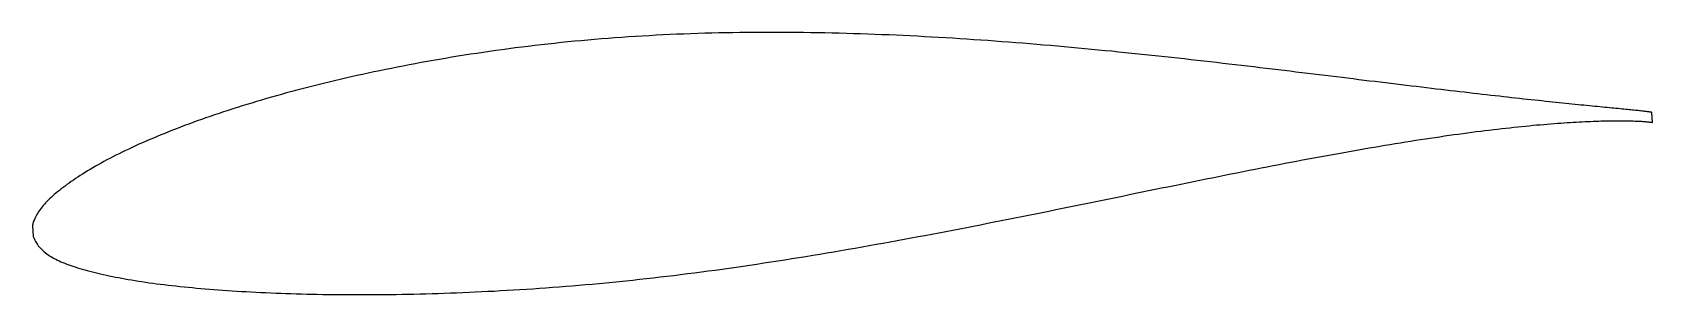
# Model space of a CAD drawing. Header units: metres. Extents: x -23.7 to 48.1, y -4.4 to 7.2.
import ezdxf

# ---------------------------------------------------------------- set-up
doc = ezdxf.new("R2010")
doc.units = ezdxf.units.M

msp = doc.modelspace()

# ---------------------------------------------------------------- linework, layer by layer
msp.add_lwpolyline([(48.049, 3.682), (48.048, 3.682), (48.044, 3.683), (48.037, 3.685), (48.027, 3.687), (48.015, 3.689), (47.999, 3.691), (47.981, 3.694), (47.961, 3.697), (47.937, 3.7), (47.911, 3.704), (47.882, 3.708), (47.85, 3.712), (47.815, 3.716), (47.778, 3.72), (47.738, 3.725), (47.695, 3.73), (47.649, 3.735), (47.601, 3.74), (47.55, 3.746), (47.497, 3.752), (47.44, 3.758), (47.381, 3.764), (47.319, 3.77), (47.255, 3.777), (47.187, 3.784), (47.117, 3.791), (47.045, 3.798), (46.969, 3.805), (46.891, 3.813), (46.811, 3.821), (46.727, 3.829), (46.641, 3.838), (46.552, 3.847), (46.461, 3.856), (46.367, 3.865), (46.27, 3.874), (46.171, 3.884), (46.069, 3.894), (45.965, 3.904), (45.858, 3.915), (45.748, 3.925), (45.636, 3.936), (45.521, 3.948), (45.403, 3.959), (45.283, 3.971), (45.161, 3.983), (45.036, 3.996), (44.908, 4.009), (44.778, 4.022), (44.645, 4.035), (44.51, 4.049), (44.372, 4.063), (44.232, 4.077), (44.089, 4.092), (43.944, 4.107), (43.796, 4.122), (43.646, 4.138), (43.494, 4.154), (43.339, 4.17), (43.181, 4.187), (43.022, 4.204), (42.859, 4.221), (42.695, 4.239), (42.528, 4.257), (42.359, 4.275), (42.187, 4.294), (42.013, 4.313), (41.837, 4.333), (41.658, 4.353), (41.477, 4.373), (41.294, 4.394), (41.109, 4.415), (40.921, 4.436), (40.731, 4.458), (40.539, 4.479), (40.345, 4.502), (40.148, 4.524), (39.95, 4.547), (39.749, 4.571), (39.546, 4.594), (39.341, 4.618), (39.134, 4.642), (38.924, 4.667), (38.713, 4.692), (38.5, 4.717), (38.284, 4.743), (38.067, 4.769), (37.847, 4.795), (37.626, 4.822), (37.402, 4.848), (37.177, 4.876), (36.949, 4.903), (36.72, 4.931), (36.489, 4.959), (36.255, 4.987), (36.02, 5.015), (35.784, 5.044), (35.545, 5.073), (35.304, 5.102), (35.062, 5.132), (34.818, 5.162), (34.572, 5.192), (34.324, 5.222), (34.075, 5.252), (33.824, 5.283), (33.571, 5.314), (33.317, 5.345), (33.061, 5.376), (32.803, 5.408), (32.544, 5.439), (32.283, 5.471), (32.02, 5.503), (31.756, 5.535), (31.491, 5.567), (31.224, 5.599), (30.955, 5.631), (30.685, 5.663), (30.414, 5.695), (30.141, 5.727), (29.867, 5.759), (29.591, 5.792), (29.314, 5.824), (29.036, 5.856), (28.757, 5.888), (28.476, 5.921), (28.194, 5.953), (27.91, 5.985), (27.626, 6.017), (27.34, 6.049), (27.053, 6.081), (26.765, 6.112), (26.476, 6.144), (26.185, 6.175), (25.894, 6.206), (25.601, 6.237), (25.308, 6.268), (25.013, 6.298), (24.718, 6.329), (24.421, 6.359), (24.124, 6.389), (23.826, 6.418), (23.526, 6.447), (23.226, 6.476), (22.925, 6.505), (22.624, 6.533), (22.321, 6.561), (22.018, 6.589), (21.714, 6.616), (21.409, 6.642), (21.103, 6.669), (20.797, 6.695), (20.49, 6.72), (20.183, 6.745), (19.875, 6.769), (19.566, 6.793), (19.257, 6.817), (18.947, 6.84), (18.637, 6.862), (18.326, 6.884), (18.015, 6.905), (17.703, 6.926), (17.391, 6.946), (17.078, 6.966), (16.766, 6.985), (16.452, 7.003), (16.139, 7.021), (15.825, 7.038), (15.511, 7.054), (15.197, 7.07), (14.882, 7.085), (14.568, 7.1), (14.253, 7.114), (13.938, 7.127), (13.623, 7.139), (13.308, 7.15), (12.993, 7.161), (12.677, 7.171), (12.362, 7.181), (12.047, 7.189), (11.731, 7.197), (11.416, 7.204), (11.101, 7.21), (10.786, 7.215), (10.471, 7.22), (10.157, 7.224), (9.842, 7.226), (9.528, 7.228), (9.214, 7.229), (8.9, 7.229), (8.586, 7.228), (8.273, 7.226), (7.96, 7.224), (7.648, 7.22), (7.335, 7.215), (7.024, 7.21), (6.712, 7.203), (6.402, 7.196), (6.091, 7.187), (5.781, 7.178), (5.472, 7.167), (5.163, 7.156), (4.855, 7.143), (4.547, 7.13), (4.24, 7.115), (3.934, 7.1), (3.628, 7.083), (3.323, 7.066), (3.019, 7.047), (2.715, 7.027), (2.413, 7.006), (2.111, 6.984), (1.809, 6.962), (1.509, 6.938), (1.209, 6.913), (0.911, 6.887), (0.613, 6.861), (0.316, 6.833), (0.02, 6.804), (-0.274, 6.774), (-0.568, 6.743), (-0.861, 6.711), (-1.153, 6.678), (-1.444, 6.644), (-1.734, 6.61), (-2.022, 6.574), (-2.31, 6.537), (-2.596, 6.499), (-2.881, 6.461), (-3.165, 6.421), (-3.448, 6.381), (-3.73, 6.34), (-4.01, 6.299), (-4.289, 6.256), (-4.567, 6.212), (-4.843, 6.168), (-5.119, 6.123), (-5.392, 6.077), (-5.665, 6.03), (-5.936, 5.983), (-6.206, 5.935), (-6.474, 5.887), (-6.741, 5.837), (-7.006, 5.788), (-7.27, 5.737), (-7.532, 5.686), (-7.793, 5.634), (-8.053, 5.582), (-8.31, 5.529), (-8.566, 5.475), (-8.821, 5.421), (-9.074, 5.366), (-9.325, 5.311), (-9.575, 5.255), (-9.823, 5.198), (-10.069, 5.141), (-10.314, 5.083), (-10.557, 5.025), (-10.798, 4.966), (-11.037, 4.907), (-11.275, 4.848), (-11.51, 4.787), (-11.744, 4.727), (-11.976, 4.666), (-12.207, 4.604), (-12.435, 4.542), (-12.662, 4.48), (-12.886, 4.417), (-13.109, 4.353), (-13.33, 4.29), (-13.548, 4.226), (-13.765, 4.162), (-13.98, 4.097), (-14.193, 4.032), (-14.404, 3.967), (-14.612, 3.901), (-14.819, 3.835), (-15.024, 3.769), (-15.226, 3.703), (-15.427, 3.636), (-15.625, 3.569), (-15.822, 3.502), (-16.016, 3.435), (-16.208, 3.367), (-16.398, 3.3), (-16.585, 3.232), (-16.771, 3.164), (-16.954, 3.095), (-17.135, 3.027), (-17.314, 2.958), (-17.49, 2.89), (-17.665, 2.821), (-17.837, 2.752), (-18.007, 2.683), (-18.174, 2.614), (-18.339, 2.544), (-18.502, 2.475), (-18.662, 2.406), (-18.821, 2.336), (-18.976, 2.267), (-19.13, 2.197), (-19.281, 2.128), (-19.43, 2.058), (-19.576, 1.989), (-19.72, 1.919), (-19.861, 1.849), (-20, 1.78), (-20.136, 1.71), (-20.27, 1.64), (-20.402, 1.571), (-20.531, 1.501), (-20.658, 1.431), (-20.782, 1.362), (-20.904, 1.292), (-21.023, 1.223), (-21.139, 1.154), (-21.253, 1.085), (-21.365, 1.017), (-21.474, 0.949), (-21.581, 0.881), (-21.684, 0.813), (-21.786, 0.746), (-21.885, 0.679), (-21.981, 0.613), (-22.075, 0.547), (-22.166, 0.481), (-22.254, 0.416), (-22.34, 0.351), (-22.424, 0.287), (-22.504, 0.224), (-22.583, 0.161), (-22.658, 0.098), (-22.731, 0.036), (-22.801, -0.026), (-22.869, -0.088), (-22.934, -0.149), (-22.996, -0.21), (-23.056, -0.27), (-23.113, -0.33), (-23.167, -0.39), (-23.219, -0.449), (-23.268, -0.508), (-23.314, -0.566), (-23.357, -0.624), (-23.398, -0.682), (-23.437, -0.738), (-23.472, -0.795), (-23.505, -0.85), (-23.535, -0.905), (-23.563, -0.958), (-23.588, -1.01), (-23.61, -1.061), (-23.63, -1.111), (-23.647, -1.158), (-23.662, -1.203), (-23.674, -1.245), (-23.683, -1.282), (-23.691, -1.314), (-23.696, -1.339), (-23.698, -1.355), (-23.666, -1.813), (-23.665, -1.817), (-23.66, -1.828), (-23.652, -1.845), (-23.64, -1.87), (-23.625, -1.905), (-23.607, -1.946), (-23.586, -1.99), (-23.562, -2.037), (-23.535, -2.084), (-23.505, -2.133), (-23.473, -2.181), (-23.438, -2.229), (-23.4, -2.277), (-23.36, -2.324), (-23.317, -2.37), (-23.271, -2.416), (-23.223, -2.461), (-23.171, -2.505), (-23.118, -2.548), (-23.061, -2.59), (-23.002, -2.632), (-22.941, -2.673), (-22.876, -2.713), (-22.809, -2.752), (-22.74, -2.791), (-22.667, -2.829), (-22.592, -2.866), (-22.515, -2.902), (-22.435, -2.938), (-22.352, -2.973), (-22.267, -3.008), (-22.179, -3.042), (-22.089, -3.075), (-21.995, -3.108), (-21.9, -3.14), (-21.801, -3.173), (-21.701, -3.204), (-21.597, -3.236), (-21.491, -3.267), (-21.382, -3.298), (-21.271, -3.328), (-21.158, -3.359), (-21.041, -3.389), (-20.922, -3.419), (-20.801, -3.448), (-20.677, -3.478), (-20.551, -3.507), (-20.422, -3.535), (-20.291, -3.564), (-20.157, -3.592), (-20.021, -3.619), (-19.882, -3.646), (-19.741, -3.673), (-19.597, -3.699), (-19.451, -3.725), (-19.303, -3.75), (-19.152, -3.775), (-18.999, -3.799), (-18.844, -3.823), (-18.686, -3.846), (-18.525, -3.869), (-18.363, -3.892), (-18.198, -3.914), (-18.031, -3.935), (-17.861, -3.956), (-17.69, -3.976), (-17.516, -3.996), (-17.339, -4.016), (-17.161, -4.035), (-16.98, -4.054), (-16.797, -4.072), (-16.612, -4.09), (-16.425, -4.107), (-16.235, -4.124), (-16.044, -4.14), (-15.85, -4.156), (-15.654, -4.171), (-15.456, -4.186), (-15.256, -4.201), (-15.053, -4.215), (-14.849, -4.228), (-14.643, -4.241), (-14.434, -4.254), (-14.224, -4.266), (-14.011, -4.278), (-13.797, -4.289), (-13.581, -4.299), (-13.362, -4.309), (-13.142, -4.319), (-12.92, -4.328), (-12.696, -4.337), (-12.47, -4.345), (-12.242, -4.352), (-12.012, -4.359), (-11.78, -4.365), (-11.547, -4.372), (-11.312, -4.377), (-11.075, -4.382), (-10.836, -4.386), (-10.596, -4.389), (-10.354, -4.393), (-10.11, -4.395), (-9.864, -4.397), (-9.617, -4.398), (-9.368, -4.399), (-9.118, -4.399), (-8.866, -4.398), (-8.612, -4.397), (-8.357, -4.395), (-8.1, -4.393), (-7.842, -4.39), (-7.582, -4.386), (-7.32, -4.381), (-7.058, -4.376), (-6.793, -4.371), (-6.528, -4.364), (-6.261, -4.357), (-5.992, -4.35), (-5.722, -4.342), (-5.451, -4.333), (-5.179, -4.323), (-4.905, -4.313), (-4.63, -4.302), (-4.353, -4.291), (-4.076, -4.279), (-3.797, -4.266), (-3.517, -4.252), (-3.236, -4.238), (-2.953, -4.223), (-2.67, -4.207), (-2.386, -4.191), (-2.1, -4.173), (-1.813, -4.155), (-1.525, -4.136), (-1.237, -4.117), (-0.947, -4.096), (-0.656, -4.075), (-0.365, -4.053), (-0.072, -4.03), (0.222, -4.006), (0.516, -3.981), (0.811, -3.956), (1.107, -3.929), (1.404, -3.902), (1.702, -3.873), (2, -3.844), (2.299, -3.815), (2.599, -3.784), (2.899, -3.752), (3.201, -3.719), (3.503, -3.686), (3.805, -3.652), (4.108, -3.617), (4.412, -3.581), (4.716, -3.544), (5.021, -3.507), (5.326, -3.468), (5.632, -3.429), (5.938, -3.389), (6.245, -3.348), (6.552, -3.307), (6.859, -3.264), (7.167, -3.221), (7.475, -3.177), (7.784, -3.133), (8.093, -3.087), (8.402, -3.041), (8.711, -2.995), (9.021, -2.948), (9.331, -2.9), (9.641, -2.851), (9.951, -2.802), (10.261, -2.752), (10.572, -2.702), (10.882, -2.651), (11.193, -2.599), (11.504, -2.547), (11.814, -2.494), (12.125, -2.441), (12.436, -2.388), (12.746, -2.333), (13.057, -2.279), (13.368, -2.224), (13.678, -2.168), (13.988, -2.112), (14.299, -2.056), (14.609, -2), (14.918, -1.943), (15.228, -1.885), (15.537, -1.828), (15.847, -1.77), (16.155, -1.712), (16.464, -1.653), (16.772, -1.594), (17.08, -1.535), (17.387, -1.476), (17.694, -1.417), (18.001, -1.357), (18.307, -1.297), (18.613, -1.237), (18.918, -1.177), (19.223, -1.117), (19.527, -1.057), (19.831, -0.996), (20.134, -0.935), (20.436, -0.875), (20.738, -0.814), (21.039, -0.753), (21.34, -0.692), (21.64, -0.631), (21.939, -0.571), (22.237, -0.51), (22.535, -0.449), (22.832, -0.388), (23.128, -0.327), (23.423, -0.267), (23.717, -0.207), (24.011, -0.146), (24.304, -0.086), (24.595, -0.026), (24.886, 0.034), (25.176, 0.093), (25.465, 0.153), (25.753, 0.212), (26.04, 0.271), (26.326, 0.329), (26.611, 0.388), (26.894, 0.446), (27.177, 0.503), (27.459, 0.561), (27.739, 0.618), (28.018, 0.675), (28.296, 0.731), (28.573, 0.787), (28.849, 0.843), (29.123, 0.898), (29.397, 0.952), (29.668, 1.007), (29.939, 1.061), (30.208, 1.114), (30.476, 1.167), (30.743, 1.219), (31.008, 1.271), (31.272, 1.322), (31.534, 1.373), (31.795, 1.423), (32.055, 1.473), (32.313, 1.523), (32.569, 1.571), (32.824, 1.619), (33.078, 1.666), (33.33, 1.713), (33.58, 1.76), (33.829, 1.805), (34.076, 1.85), (34.322, 1.894), (34.566, 1.938), (34.808, 1.981), (35.048, 2.023), (35.287, 2.065), (35.524, 2.106), (35.76, 2.146), (35.994, 2.185), (36.225, 2.224), (36.456, 2.263), (36.684, 2.3), (36.91, 2.337), (37.135, 2.373), (37.358, 2.408), (37.579, 2.443), (37.798, 2.476), (38.015, 2.509), (38.23, 2.542), (38.444, 2.574), (38.655, 2.605), (38.864, 2.635), (39.072, 2.665), (39.277, 2.694), (39.48, 2.722), (39.682, 2.749), (39.881, 2.776), (40.078, 2.802), (40.273, 2.827), (40.466, 2.852), (40.657, 2.876), (40.846, 2.899), (41.032, 2.921), (41.217, 2.943), (41.399, 2.964), (41.579, 2.984), (41.757, 3.004), (41.933, 3.023), (42.107, 3.042), (42.278, 3.059), (42.447, 3.076), (42.613, 3.092), (42.778, 3.108), (42.94, 3.123), (43.1, 3.137), (43.257, 3.151), (43.413, 3.164), (43.565, 3.176), (43.716, 3.188), (43.864, 3.199), (44.01, 3.209), (44.153, 3.219), (44.294, 3.229), (44.433, 3.238), (44.569, 3.246), (44.702, 3.254), (44.834, 3.261), (44.962, 3.267), (45.089, 3.273), (45.212, 3.279), (45.334, 3.284), (45.453, 3.289), (45.569, 3.293), (45.683, 3.296), (45.794, 3.3), (45.903, 3.302), (46.009, 3.305), (46.112, 3.307), (46.214, 3.308), (46.312, 3.309), (46.408, 3.31), (46.501, 3.311), (46.592, 3.311), (46.68, 3.311), (46.765, 3.31), (46.848, 3.309), (46.928, 3.308), (47.006, 3.307), (47.081, 3.305), (47.153, 3.303), (47.223, 3.301), (47.29, 3.299), (47.354, 3.296), (47.416, 3.294), (47.474, 3.291), (47.531, 3.288), (47.584, 3.285), (47.635, 3.282), (47.683, 3.278), (47.728, 3.275), (47.771, 3.272), (47.811, 3.268), (47.848, 3.265), (47.883, 3.261), (47.915, 3.258), (47.944, 3.255), (47.97, 3.252), (47.993, 3.249), (48.014, 3.246), (48.032, 3.243), (48.048, 3.241), (48.06, 3.238), (48.07, 3.237), (48.077, 3.235), (48.081, 3.234), (48.082, 3.234)], close=True)

doc.saveas('drawing.dxf')
